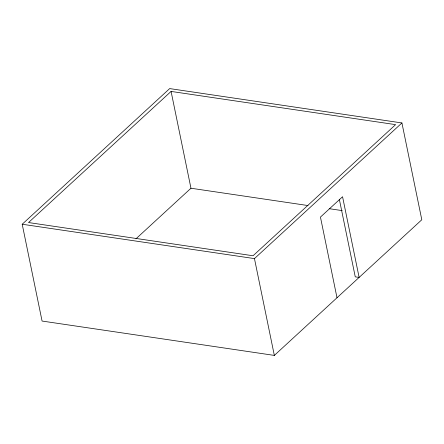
<?xml version="1.0" encoding="UTF-8"?>
<svg xmlns="http://www.w3.org/2000/svg" width="444" height="444" viewBox="0 0 444 444"><rect width="100%" height="100%" fill="white"/><g stroke="black" fill="none" stroke-linecap="round" stroke-linejoin="round"><path stroke-width="0.67" d="M22.2 224.242L169.669 88.589L401.925 122.949L421.8 219.758L274.331 355.411L42.075 321.051L22.2 224.242L254.456 258.602L401.925 122.949M171.084 91.425L28.527 222.549L253.041 255.766L395.598 124.636L171.084 91.425L190.959 188.234L135.969 238.811M190.959 188.234L308.003 205.55M329.226 208.691L342.23 210.611M339.388 199.556L355.256 276.84L359.124 277.411L342.563 196.736L320.446 217.083L337.002 297.758M254.456 258.602L274.331 355.411"/></g></svg>
